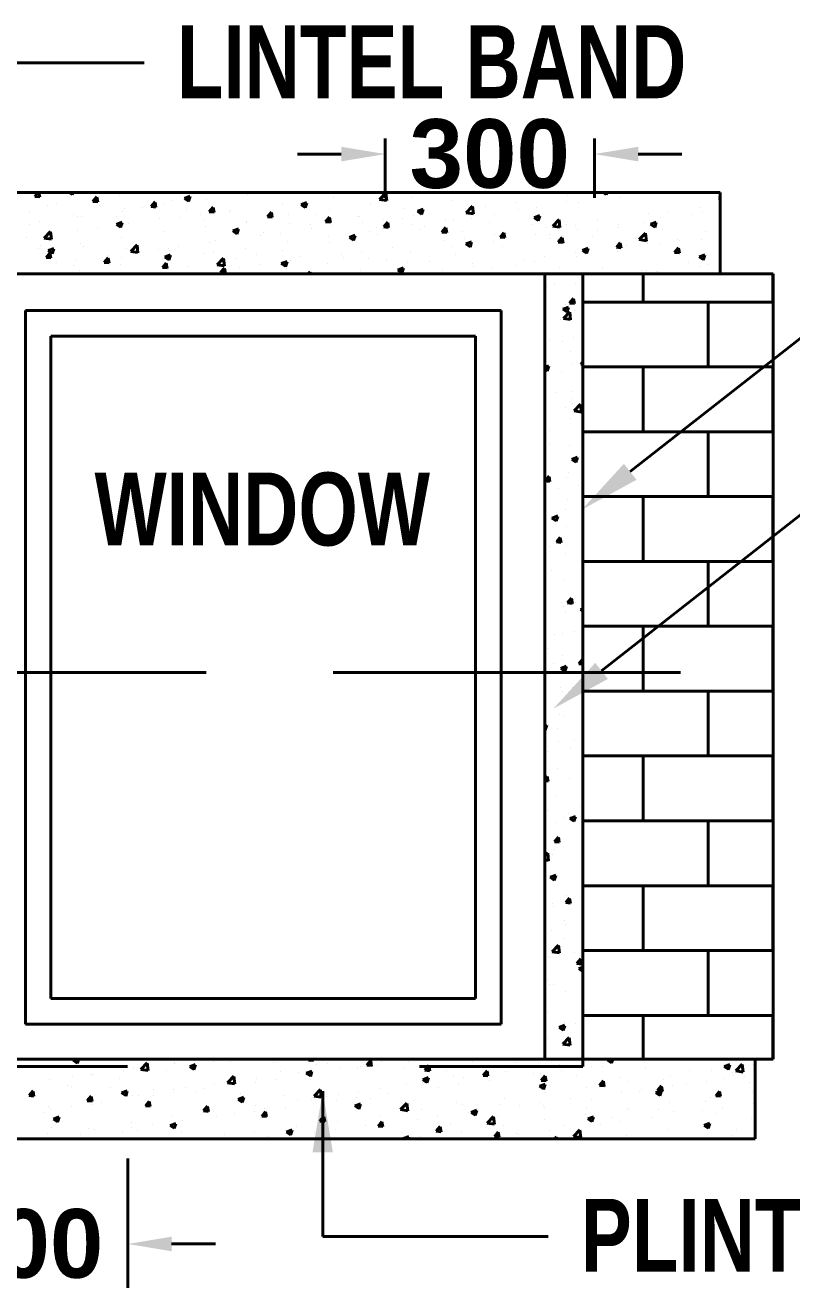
# Model space of a CAD drawing. Header units: metres. Extents: x 3616 to 3987, y 1122 to 1251.
# Drawn here: x 3697.35 to 3700.62, y 1214.6 to 1220 of the extents above; entities that cross this region are included whole.
import ezdxf

# ---------------------------------------------------------------- set-up
doc = ezdxf.new("R2010")
doc.units = ezdxf.units.M
doc.styles.add('t8', font='arialbd.ttf')

# ---------------------------------------------------------------- blocks, each defined once
blk = doc.blocks.new('RGHG')
at = {"color": 0, "lineweight": 40}
for p, q in [((286371.047, 37109.629), (286388.091, 37109.629)), ((286406.289, 37103.909), (286406.289, 37099.427)), ((286422.1, 37103.909), (286422.1, 37099.427)), ((286402.981, 37102.735), (286399.673, 37102.735)), ((286425.408, 37102.735), (286428.716, 37102.735)), ((286431.607, 37099.819), (286355.36, 37099.819)), ((286379.826, 37099.533), (286380.065, 37099.819)), ((286379.826, 37099.533), (286380.192, 37099.501)), ((286380.192, 37099.472), (286380.128, 37099.819)), ((286380.28, 37099.647), (286380.28, 37099.647)), ((286382.423, 37099.819), (286382.637, 37099.674)), ((286382.637, 37099.646), (286382.695, 37099.819)), ((286384.219, 37099.149), (286384.515, 37099.501)), ((286384.219, 37099.149), (286384.585, 37099.117)), ((286384.585, 37099.088), (286384.514, 37099.472)), ((286384.669, 37099.365), (286384.669, 37099.365)), ((286386.202, 37099.567), (286386.202, 37099.567)), ((286388.613, 37098.764), (286388.908, 37099.116)), ((286388.979, 37098.703), (286388.908, 37099.087)), ((286390.173, 37099.216), (286390.173, 37099.216)), ((286391.135, 37099.389), (286391.564, 37099.554)), ((286391.135, 37099.389), (286391.44, 37099.184)), ((286391.44, 37099.155), (286391.564, 37099.525)), ((286392.771, 37099.321), (286392.771, 37099.321)), ((286395.865, 37099.714), (286395.865, 37099.714)), ((286400.035, 37099.184), (286400.035, 37099.184)), ((286402.355, 37099.49), (286402.355, 37099.49)), ((286405.874, 37099.314), (286406.351, 37099.811)), ((286405.874, 37099.314), (286406.419, 37099.229)), ((286406.419, 37099.206), (286406.351, 37099.787)), ((286408.393, 37099.416), (286408.393, 37099.416)), ((286411.354, 37099.24), (286411.354, 37099.24)), ((286416.187, 37099.107), (286416.187, 37099.107)), ((286419.967, 37099.122), (286419.967, 37099.122)), ((286420.056, 37099.616), (286420.056, 37099.616)), ((286420.885, 37099.091), (286420.885, 37099.091)), ((286421.59, 37099.818), (286421.59, 37099.818)), ((286422.803, 37099.819), (286422.997, 37099.688)), ((286422.997, 37099.659), (286423.05, 37099.819)), ((286423.539, 37099.735), (286423.539, 37099.735)), ((286423.979, 37099.483), (286423.979, 37099.483)), ((286431.495, 37099.403), (286431.607, 37099.446)), ((286431.495, 37099.403), (286431.607, 37099.327)), ((286431.607, 37093.696), (286431.607, 37099.819)), ((286379.459, 37098.284), (286379.459, 37098.284)), ((286380.8, 37098.856), (286380.8, 37098.856)), ((286381.437, 37098.969), (286381.437, 37098.969)), ((286382.729, 37098.146), (286382.729, 37098.146)), ((286384.707, 37098.831), (286384.707, 37098.831)), ((286386.445, 37098.431), (286386.445, 37098.431)), ((286386.601, 37098.603), (286386.601, 37098.603)), ((286387.977, 37098.693), (286387.977, 37098.693)), ((286388.613, 37098.764), (286388.979, 37098.732)), ((286389.626, 37098.89), (286389.626, 37098.89)), ((286391.247, 37098.554), (286391.247, 37098.554)), ((286392.313, 37098.168), (286392.313, 37098.168)), ((286393.007, 37098.38), (286393.302, 37098.732)), ((286393.007, 37098.38), (286393.373, 37098.348)), ((286393.373, 37098.319), (286393.302, 37098.703)), ((286394.517, 37098.416), (286394.517, 37098.416)), ((286394.633, 37098.473), (286394.633, 37098.473)), ((286397.4, 37097.996), (286397.696, 37098.348)), ((286397.766, 37097.935), (286397.695, 37098.319)), ((286397.787, 37098.278), (286397.787, 37098.278)), ((286398.501, 37098.982), (286398.501, 37098.982)), ((286398.972, 37098.134), (286398.972, 37098.134)), ((286399.939, 37098.899), (286400.368, 37099.063)), ((286399.939, 37098.899), (286400.243, 37098.693)), ((286400.243, 37098.664), (286400.367, 37099.035)), ((286401.057, 37098.14), (286401.057, 37098.14)), ((286402.117, 37098.565), (286402.117, 37098.565)), ((286405.212, 37098.957), (286405.212, 37098.957)), ((286407.782, 37098.627), (286407.782, 37098.627)), ((286408.742, 37098.408), (286409.171, 37098.573)), ((286408.742, 37098.408), (286409.047, 37098.203)), ((286409.046, 37098.174), (286409.171, 37098.544)), ((286412.334, 37098.6), (286412.334, 37098.6)), ((286412.412, 37098.3), (286412.889, 37098.797)), ((286412.412, 37098.3), (286412.957, 37098.215)), ((286412.956, 37098.192), (286412.888, 37098.773)), ((286413.867, 37098.801), (286413.867, 37098.801)), ((286414.558, 37098.201), (286414.558, 37098.201)), ((286416.394, 37098.509), (286416.394, 37098.509)), ((286417.739, 37098.66), (286417.739, 37098.66)), ((286426.167, 37098.217), (286426.167, 37098.217)), ((286427.7, 37098.419), (286427.7, 37098.419)), ((286429.451, 37098.205), (286429.451, 37098.205)), ((286430.02, 37098.724), (286430.02, 37098.724)), ((286430.231, 37098.335), (286430.231, 37098.335)), ((286379.456, 37097.377), (286379.456, 37097.377)), ((286380.205, 37097.607), (286380.205, 37097.607)), ((286383.028, 37097.99), (286383.028, 37097.99)), ((286383.35, 37098.039), (286383.35, 37098.039)), ((286385.989, 37097.414), (286386.417, 37097.578)), ((286385.989, 37097.414), (286386.293, 37097.208)), ((286385.999, 37098.008), (286385.999, 37098.008)), ((286386.293, 37097.179), (286386.417, 37097.549)), ((286386.911, 37097.456), (286386.911, 37097.456)), ((286389.269, 37097.87), (286389.269, 37097.87)), ((286390.779, 37097.966), (286390.779, 37097.966)), ((286392.539, 37097.732), (286392.539, 37097.732)), ((286392.697, 37097.282), (286392.697, 37097.282)), ((286395.791, 37097.674), (286395.791, 37097.674)), ((286395.809, 37097.593), (286395.809, 37097.593)), ((286397.4, 37097.996), (286397.766, 37097.964)), ((286399.079, 37097.455), (286399.079, 37097.455)), ((286400.637, 37097.401), (286400.637, 37097.401)), ((286401.794, 37097.611), (286402.089, 37097.963)), ((286401.794, 37097.611), (286402.16, 37097.579)), ((286402.16, 37097.55), (286402.089, 37097.934)), ((286402.349, 37097.317), (286402.349, 37097.317)), ((286404.21, 37098.014), (286404.21, 37098.014)), ((286404.327, 37098.002), (286404.327, 37098.002)), ((286404.612, 37097.583), (286404.612, 37097.583)), ((286405.619, 37097.179), (286405.619, 37097.179)), ((286406.145, 37097.785), (286406.145, 37097.785)), ((286406.188, 37097.227), (286406.483, 37097.579)), ((286406.188, 37097.227), (286406.554, 37097.195)), ((286406.554, 37097.166), (286406.483, 37097.55)), ((286407.597, 37097.864), (286407.597, 37097.864)), ((286408.319, 37097.377), (286408.319, 37097.377)), ((286408.465, 37098.09), (286408.465, 37098.09)), ((286409.25, 37097.282), (286409.25, 37097.282)), ((286410.581, 37096.842), (286410.877, 37097.194)), ((286410.867, 37097.725), (286410.867, 37097.725)), ((286410.947, 37096.781), (286410.876, 37097.165)), ((286411.464, 37097.809), (286411.464, 37097.809)), ((286412.822, 37097.895), (286412.822, 37097.895)), ((286414.137, 37097.587), (286414.137, 37097.587)), ((286417.407, 37097.449), (286417.407, 37097.449)), ((286417.545, 37097.918), (286417.974, 37098.082)), ((286417.545, 37097.918), (286417.85, 37097.712)), ((286417.85, 37097.683), (286417.974, 37098.053)), ((286418.445, 37097.2), (286418.445, 37097.2)), ((286418.949, 37097.286), (286419.426, 37097.783)), ((286418.949, 37097.286), (286419.494, 37097.202)), ((286419.494, 37097.178), (286419.426, 37097.759)), ((286419.978, 37097.402), (286419.978, 37097.402)), ((286420.677, 37097.311), (286420.677, 37097.311)), ((286422.298, 37097.708), (286422.298, 37097.708)), ((286423.904, 37097.444), (286423.904, 37097.444)), ((286423.947, 37097.173), (286423.947, 37097.173)), ((286425.879, 37097.591), (286425.879, 37097.591)), ((286426.349, 37097.427), (286426.777, 37097.592)), ((286426.349, 37097.427), (286426.653, 37097.222)), ((286426.653, 37097.193), (286426.777, 37097.563)), ((286427.086, 37097.904), (286427.086, 37097.904)), ((286379.189, 37096.44), (286379.189, 37096.44)), ((286380.536, 37096.389), (286381.013, 37096.886)), ((286380.536, 37096.389), (286381.081, 37096.304)), ((286381.081, 37096.28), (286381.013, 37096.862)), ((286383.057, 37096.949), (286383.057, 37096.949)), ((286384.591, 37097.151), (286384.591, 37097.151)), ((286386.37, 37096.392), (286386.37, 37096.392)), ((286389.552, 37096.851), (286389.552, 37096.851)), ((286394.792, 37096.923), (286395.221, 37097.088)), ((286394.792, 37096.923), (286395.097, 37096.718)), ((286395.096, 37096.689), (286395.22, 37097.059)), ((286396.89, 37096.566), (286396.89, 37096.566)), ((286397.065, 37096.788), (286397.065, 37096.788)), ((286398.423, 37096.768), (286398.423, 37096.768)), ((286400.743, 37097.074), (286400.743, 37097.074)), ((286402.043, 37096.526), (286402.043, 37096.526)), ((286403.595, 37096.433), (286404.024, 37096.597)), ((286403.595, 37096.433), (286403.9, 37096.227)), ((286403.9, 37096.198), (286404.024, 37096.568)), ((286405.137, 37096.918), (286405.137, 37096.918)), ((286405.677, 37096.669), (286405.677, 37096.669)), ((286408.889, 37097.041), (286408.889, 37097.041)), ((286410.581, 37096.842), (286410.947, 37096.81)), ((286412.159, 37096.903), (286412.159, 37096.903)), ((286412.256, 37096.385), (286412.256, 37096.385)), ((286414.576, 37096.691), (286414.576, 37096.691)), ((286414.975, 37096.458), (286415.27, 37096.81)), ((286414.975, 37096.458), (286415.341, 37096.426)), ((286415.341, 37096.397), (286415.27, 37096.781)), ((286415.429, 37096.764), (286415.429, 37096.764)), ((286417.665, 37096.621), (286417.665, 37096.621)), ((286418.699, 37096.626), (286418.699, 37096.626)), ((286418.734, 37096.365), (286418.734, 37096.365)), ((286419.369, 37096.074), (286419.664, 37096.426)), ((286419.735, 37096.013), (286419.664, 37096.397)), ((286420.81, 37097.052), (286420.81, 37097.052)), ((286421.969, 37096.488), (286421.969, 37096.488)), ((286422.306, 37096.978), (286422.306, 37096.978)), ((286425.239, 37096.35), (286425.239, 37096.35)), ((286425.487, 37096.272), (286425.964, 37096.769)), ((286425.487, 37096.272), (286426.032, 37096.188)), ((286426.031, 37096.164), (286425.963, 37096.746)), ((286427.217, 37097.035), (286427.217, 37097.035)), ((286428.409, 37096.308), (286428.409, 37096.308)), ((286428.509, 37096.212), (286428.509, 37096.212)), ((286430.156, 37096.296), (286430.156, 37096.296)), ((286430.487, 37096.896), (286430.487, 37096.896)), ((286380.131, 37095.568), (286380.131, 37095.568)), ((286380.219, 37095.855), (286380.219, 37095.855)), ((286380.676, 37094.926), (286380.971, 37095.278)), ((286380.842, 37095.438), (286381.271, 37095.603)), ((286380.842, 37095.438), (286381.146, 37095.232)), ((286381.146, 37095.204), (286381.27, 37095.574)), ((286383.276, 37096), (286383.276, 37096)), ((286383.489, 37095.717), (286383.489, 37095.717)), ((286386.759, 37095.579), (286386.759, 37095.579)), ((286387.074, 37095.375), (286387.551, 37095.872)), ((286387.074, 37095.375), (286387.619, 37095.29)), ((286387.618, 37095.266), (286387.55, 37095.848)), ((286389.168, 37095.55), (286389.168, 37095.55)), ((286389.92, 37095.561), (286389.92, 37095.561)), ((286390.029, 37095.441), (286390.029, 37095.441)), ((286390.701, 37095.752), (286390.701, 37095.752)), ((286393.021, 37096.057), (286393.021, 37096.057)), ((286393.299, 37095.303), (286393.299, 37095.303)), ((286393.492, 37096.174), (286393.492, 37096.174)), ((286395.716, 37095.635), (286395.716, 37095.635)), ((286398.533, 37095.443), (286398.533, 37095.443)), ((286398.898, 37096.094), (286398.898, 37096.094)), ((286402.105, 37096.056), (286402.105, 37096.056)), ((286404.534, 37095.369), (286404.534, 37095.369)), ((286406.854, 37095.674), (286406.854, 37095.674)), ((286408.244, 37095.338), (286408.244, 37095.338)), ((286410.723, 37096.184), (286410.723, 37096.184)), ((286411.389, 37095.769), (286411.389, 37095.769)), ((286412.398, 37095.942), (286412.827, 37096.107)), ((286412.398, 37095.942), (286412.703, 37095.736)), ((286412.703, 37095.708), (286412.827, 37096.078)), ((286414.483, 37096.162), (286414.483, 37096.162)), ((286415.162, 37095.752), (286415.162, 37095.752)), ((286419.369, 37096.074), (286419.735, 37096.042)), ((286420.687, 37095.292), (286420.687, 37095.292)), ((286421.202, 37095.451), (286421.631, 37095.616)), ((286421.202, 37095.451), (286421.506, 37095.246)), ((286421.506, 37095.217), (286421.63, 37095.587)), ((286423.762, 37095.689), (286424.058, 37096.041)), ((286423.762, 37095.689), (286424.128, 37095.657)), ((286423.83, 37095.405), (286423.83, 37095.405)), ((286424.128, 37095.628), (286424.057, 37096.012)), ((286424.555, 37095.801), (286424.555, 37095.801)), ((286426.089, 37096.003), (286426.089, 37096.003)), ((286427.011, 37095.864), (286427.011, 37095.864)), ((286428.156, 37095.305), (286428.451, 37095.657)), ((286428.156, 37095.305), (286428.522, 37095.273)), ((286428.522, 37095.244), (286428.451, 37095.628)), ((286380.676, 37094.926), (286381.042, 37094.894)), ((286381.042, 37094.865), (286380.971, 37095.248)), ((286381.446, 37094.533), (286381.446, 37094.533)), ((286382.775, 37094.335), (286382.775, 37094.335)), ((286382.979, 37094.735), (286382.979, 37094.735)), ((286385.069, 37094.541), (286385.365, 37094.893)), ((286385.069, 37094.541), (286385.435, 37094.509)), ((286385.299, 37095.04), (286385.299, 37095.04)), ((286385.435, 37094.48), (286385.364, 37094.864)), ((286386.296, 37094.352), (286386.296, 37094.352)), ((286386.348, 37094.948), (286386.348, 37094.948)), ((286389.463, 37094.157), (286389.758, 37094.509)), ((286389.477, 37094.812), (286389.477, 37094.812)), ((286389.645, 37094.947), (286390.074, 37095.112)), ((286389.645, 37094.947), (286389.95, 37094.742)), ((286389.829, 37094.096), (286389.758, 37094.48)), ((286389.949, 37094.713), (286390.074, 37095.083)), ((286392.622, 37095.243), (286392.622, 37095.243)), ((286393.611, 37094.361), (286394.088, 37094.858)), ((286393.611, 37094.361), (286394.156, 37094.276)), ((286394.156, 37094.252), (286394.088, 37094.834)), ((286394.96, 37094.829), (286394.96, 37094.829)), ((286396.569, 37095.164), (286396.569, 37095.164)), ((286396.812, 37094.352), (286396.812, 37094.352)), ((286398.448, 37094.457), (286398.877, 37094.621)), ((286398.448, 37094.457), (286398.753, 37094.251)), ((286398.753, 37094.222), (286398.877, 37094.593)), ((286399.132, 37094.658), (286399.132, 37094.658)), ((286399.839, 37095.026), (286399.839, 37095.026)), ((286401.969, 37094.487), (286401.969, 37094.487)), ((286403, 37095.167), (286403, 37095.167)), ((286403.109, 37094.888), (286403.109, 37094.888)), ((286405.063, 37094.879), (286405.063, 37094.879)), ((286406.379, 37094.75), (286406.379, 37094.75)), ((286408.017, 37094.525), (286408.017, 37094.525)), ((286409.649, 37094.612), (286409.649, 37094.612)), ((286411.589, 37095.139), (286411.589, 37095.139)), ((286412.919, 37094.474), (286412.919, 37094.474)), ((286416.189, 37094.335), (286416.189, 37094.335)), ((286416.833, 37094.784), (286416.833, 37094.784)), ((286417.59, 37094.582), (286417.59, 37094.582)), ((286418.367, 37094.986), (286418.367, 37094.986)), ((286420.736, 37095.013), (286420.736, 37095.013)), ((286429.198, 37094.55), (286429.198, 37094.55)), ((286430.005, 37094.961), (286430.434, 37095.125)), ((286430.005, 37094.961), (286430.31, 37094.755)), ((286430.309, 37094.726), (286430.434, 37095.096)), ((286430.666, 37094.401), (286430.666, 37094.401)), ((286386.159, 37093.696), (286371.82, 37093.696)), ((286379.203, 37093.722), (286379.203, 37093.722)), ((286383.201, 37093.96), (286383.201, 37093.96)), ((286386.159, 37093.696), (286406.916, 37093.696)), ((286389.463, 37094.157), (286389.829, 37094.125)), ((286391.388, 37094.216), (286391.388, 37094.216)), ((286393.857, 37093.772), (286394.152, 37094.124)), ((286393.857, 37093.772), (286394.223, 37093.74)), ((286394.223, 37093.711), (286394.152, 37094.095)), ((286395.278, 37094.15), (286395.278, 37094.15)), ((286398.509, 37093.696), (286398.546, 37093.74)), ((286398.548, 37093.696), (286398.545, 37093.711)), ((286398.823, 37094.055), (286398.823, 37094.055)), ((286400.484, 37093.696), (286400.626, 37093.844)), ((286400.64, 37093.696), (286400.625, 37093.82)), ((286404.444, 37093.912), (286404.444, 37093.912)), ((286406.897, 37093.696), (286421.237, 37093.696)), ((286407.252, 37093.966), (286407.68, 37094.131)), ((286407.252, 37093.966), (286407.556, 37093.761)), ((286407.556, 37093.732), (286407.68, 37094.102)), ((286409.111, 37093.768), (286409.111, 37093.768)), ((286410.645, 37093.969), (286410.645, 37093.969)), ((286411.315, 37093.73), (286411.315, 37093.73)), ((286412.965, 37094.275), (286412.965, 37094.275)), ((286414.409, 37094.122), (286414.409, 37094.122)), ((286418.346, 37093.718), (286418.346, 37034.326)), ((286419.459, 37094.197), (286419.459, 37094.197)), ((286435.61, 37093.696), (286421.237, 37093.696)), ((286421.237, 37093.696), (286421.237, 37033.781)), ((286422.729, 37094.059), (286422.729, 37094.059)), ((286425.626, 37093.936), (286425.626, 37093.936)), ((286425.789, 37091.547), (286425.789, 37093.696)), ((286425.998, 37093.921), (286425.998, 37093.921)), ((286426.797, 37093.892), (286426.797, 37093.892)), ((286426.937, 37093.825), (286426.937, 37093.825)), ((286429.268, 37093.783), (286429.268, 37093.783)), ((286430.082, 37094.256), (286430.082, 37094.256)), ((286435.59, 37091.547), (286435.59, 37093.696)), ((286435.61, 37034.326), (286435.61, 37093.696)), ((286418.481, 37092.71), (286418.481, 37092.71)), ((286419.075, 37092.875), (286419.075, 37092.875)), ((286420.661, 37092.974), (286420.661, 37092.974)), ((286420.219, 37091.466), (286420.514, 37091.818)), ((286420.219, 37091.466), (286420.585, 37091.434)), ((286420.584, 37091.405), (286420.514, 37091.789)), ((286421.237, 37091.547), (286435.61, 37091.547)), ((286424.794, 37078.734), (286441.343, 37091.704)), ((286430.689, 37086.646), (286430.689, 37091.547)), ((286415.053, 37090.907), (286379.114, 37090.907)), ((286379.114, 37090.907), (286379.114, 37036.987)), ((286415.053, 37036.987), (286415.053, 37090.907)), ((286419.711, 37091.009), (286420.14, 37091.174)), ((286419.711, 37091.009), (286420.016, 37090.804)), ((286419.761, 37090.305), (286420.239, 37090.802)), ((286419.949, 37091.365), (286419.949, 37091.365)), ((286420.016, 37090.775), (286420.14, 37091.145)), ((286420.306, 37090.197), (286420.238, 37090.778)), ((286420.587, 37090.935), (286420.587, 37090.935)), ((286419.557, 37090.244), (286419.557, 37090.244)), ((286419.761, 37090.305), (286420.306, 37090.221)), ((286413.127, 37088.981), (286381.041, 37088.981)), ((286381.041, 37088.981), (286381.041, 37038.913)), ((286413.127, 37038.913), (286413.127, 37088.981)), ((286418.716, 37088.608), (286418.716, 37088.608)), ((286420.512, 37088.895), (286420.512, 37088.895)), ((286419.721, 37088.553), (286419.721, 37088.553)), ((286420.317, 37087.815), (286420.317, 37087.815)), ((286418.346, 37086.615), (286418.65, 37086.732)), ((286418.525, 37086.333), (286418.649, 37086.703)), ((286420.438, 37086.856), (286420.438, 37086.856)), ((286421.068, 37086.858), (286421.237, 37087.059)), ((286421.068, 37086.858), (286421.237, 37086.844)), ((286418.346, 37086.483), (286418.526, 37086.362)), ((286419.643, 37086.339), (286419.643, 37086.339)), ((286421.237, 37086.646), (286435.61, 37086.646)), ((286425.789, 37081.746), (286425.789, 37086.646)), ((286435.59, 37081.746), (286435.59, 37086.646)), ((286418.463, 37084.953), (286418.463, 37084.953)), ((286420.363, 37084.817), (286420.363, 37084.817)), ((286419.124, 37084.685), (286419.124, 37084.685)), ((286420.351, 37084.228), (286420.351, 37084.228)), ((286420.416, 37083.862), (286420.416, 37083.862)), ((286420.574, 37083.324), (286421.051, 37083.821)), ((286419.931, 37083.608), (286419.931, 37083.608)), ((286420.574, 37083.324), (286421.118, 37083.24)), ((286421.118, 37083.216), (286421.05, 37083.798)), ((286420.289, 37082.778), (286420.289, 37082.778)), ((286418.74, 37081.812), (286418.74, 37081.812)), ((286421.175, 37081.433), (286421.175, 37081.433)), ((286421.237, 37081.746), (286435.61, 37081.746)), ((286430.689, 37076.845), (286430.689, 37081.746)), ((286418.698, 37080.851), (286418.698, 37080.851)), ((286420.214, 37080.739), (286420.214, 37080.739)), ((286420.387, 37079.659), (286420.816, 37079.824)), ((286420.387, 37079.659), (286420.691, 37079.454)), ((286420.691, 37079.425), (286420.815, 37079.795)), ((286420.997, 37079.905), (286420.997, 37079.905)), ((286418.375, 37078.028), (286418.67, 37078.379)), ((286418.741, 37077.966), (286418.67, 37078.35)), ((286419.982, 37078.303), (286419.982, 37078.303)), ((286420.14, 37078.699), (286420.14, 37078.699)), ((286418.375, 37078.028), (286418.741, 37077.995)), ((286418.445, 37077.196), (286418.445, 37077.196)), ((286419.386, 37077.489), (286419.386, 37077.489)), ((286420.919, 37077.691), (286420.919, 37077.691)), ((286420.065, 37076.66), (286420.065, 37076.66)), ((286421.237, 37076.845), (286435.61, 37076.845)), ((286422.633, 37063.685), (286439.182, 37076.655)), ((286425.789, 37071.945), (286425.789, 37076.845)), ((286435.59, 37071.945), (286435.59, 37076.845)), ((286418.896, 37075.217), (286419.325, 37075.382)), ((286419.201, 37074.983), (286419.325, 37075.353)), ((286419.308, 37075.275), (286419.308, 37075.275)), ((286419.913, 37075.851), (286419.913, 37075.851)), ((286418.764, 37075.189), (286418.764, 37075.189)), ((286418.896, 37075.217), (286419.201, 37075.012)), ((286419.991, 37074.621), (286419.991, 37074.621)), ((286419.225, 37073.42), (286419.52, 37073.772)), ((286419.225, 37073.42), (286419.591, 37073.388)), ((286419.591, 37073.359), (286419.52, 37073.743)), ((286418.68, 37073.095), (286418.68, 37073.095)), ((286419.916, 37072.582), (286419.916, 37072.582)), ((286420.016, 37073.165), (286420.016, 37073.165)), ((286420.841, 37071.921), (286420.841, 37071.921)), ((286421.237, 37071.945), (286435.61, 37071.945)), ((286430.689, 37067.044), (286430.689, 37071.945)), ((286418.405, 37070.749), (286418.405, 37070.749)), ((286418.862, 37071.236), (286418.862, 37071.236)), ((286419.842, 37070.543), (286419.842, 37070.543)), ((286418.427, 37069.44), (286418.427, 37069.44)), ((286419.622, 37068.807), (286419.622, 37068.807)), ((286420.075, 37068.812), (286420.37, 37069.164)), ((286420.075, 37068.812), (286420.441, 37068.78)), ((286420.44, 37068.751), (286420.37, 37069.135)), ((286420.662, 37068.842), (286420.662, 37068.842)), ((286419.767, 37068.504), (286419.767, 37068.504)), ((286419.895, 37068.095), (286419.895, 37068.095)), ((286421.062, 37068.309), (286421.237, 37068.376)), ((286421.062, 37068.309), (286421.237, 37068.191)), ((286421.237, 37067.044), (286435.61, 37067.044)), ((286425.789, 37062.144), (286425.789, 37067.044)), ((286435.59, 37062.144), (286435.59, 37067.044)), ((286418.429, 37065.677), (286418.429, 37065.677)), ((286419.05, 37066.426), (286419.05, 37066.426)), ((286419.693, 37066.464), (286419.693, 37066.464)), ((286420.584, 37066.628), (286420.584, 37066.628)), ((286418.662, 37065.338), (286418.662, 37065.338)), ((286419.721, 37064.854), (286419.721, 37064.854)), ((286418.972, 37064.212), (286418.972, 37064.212)), ((286419.572, 37063.867), (286420.001, 37064.031)), ((286419.572, 37063.867), (286419.877, 37063.661)), ((286419.618, 37064.425), (286419.618, 37064.425)), ((286419.876, 37063.632), (286420, 37064.003)), ((286420.925, 37064.205), (286421.22, 37064.557)), ((286420.925, 37064.205), (286421.237, 37064.177)), ((286421.237, 37064.435), (286421.22, 37064.527)), ((286361.616, 37063.553), (286392.762, 37063.553)), ((286402.366, 37063.553), (286428.596, 37063.553)), ((286419.544, 37062.386), (286419.544, 37062.386)), ((286419.681, 37062.101), (286419.681, 37062.101)), ((286420.481, 37062.425), (286420.481, 37062.425)), ((286421.237, 37062.144), (286435.61, 37062.144)), ((286430.689, 37057.243), (286430.689, 37062.144)), ((286418.409, 37061.683), (286418.409, 37061.683)), ((286419.469, 37060.347), (286419.469, 37060.347)), ((286419.877, 37060.338), (286419.877, 37060.338)), ((286418.346, 37059.526), (286418.51, 37059.59)), ((286418.346, 37059.246), (286418.386, 37059.219)), ((286418.386, 37059.19), (286418.51, 37059.561)), ((286419.288, 37059.295), (286419.288, 37059.295)), ((286419.395, 37058.308), (286419.395, 37058.308)), ((286420.579, 37058.472), (286420.579, 37058.472)), ((286418.644, 37057.581), (286418.644, 37057.581)), ((286420.327, 37057.778), (286420.327, 37057.778)), ((286421.237, 37057.243), (286435.61, 37057.243)), ((286425.789, 37052.343), (286425.789, 37057.243)), ((286435.59, 37052.343), (286435.59, 37057.243)), ((286419.32, 37056.269), (286419.32, 37056.269)), ((286418.346, 37055.511), (286418.526, 37055.726)), ((286418.346, 37055.364), (286418.597, 37055.342)), ((286418.597, 37055.313), (286418.526, 37055.697)), ((286418.715, 37055.362), (286418.715, 37055.362)), ((286420.249, 37055.564), (286420.249, 37055.564)), ((286419.246, 37054.229), (286419.246, 37054.229)), ((286418.391, 37053.926), (286418.391, 37053.926)), ((286420.957, 37053.454), (286420.957, 37053.454)), ((286418.637, 37053.148), (286418.637, 37053.148)), ((286419.858, 37052.581), (286419.858, 37052.581)), ((286420.146, 37052.913), (286420.146, 37052.913)), ((286420.247, 37052.517), (286420.676, 37052.681)), ((286420.247, 37052.517), (286420.552, 37052.311)), ((286420.552, 37052.282), (286420.676, 37052.652)), ((286421.237, 37052.343), (286435.61, 37052.343)), ((286430.689, 37047.442), (286430.689, 37052.343)), ((286419.171, 37052.19), (286419.171, 37052.19)), ((286419.081, 37050.766), (286419.376, 37051.118)), ((286419.081, 37050.766), (286419.447, 37050.734)), ((286419.346, 37051.038), (286419.346, 37051.038)), ((286419.447, 37050.705), (286419.376, 37051.089)), ((286418.346, 37049.693), (286418.574, 37049.93)), ((286418.641, 37049.325), (286418.573, 37049.907)), ((286418.626, 37049.824), (286418.626, 37049.824)), ((286418.927, 37049.799), (286418.927, 37049.799)), ((286419.097, 37050.151), (286419.097, 37050.151)), ((286418.346, 37049.394), (286418.641, 37049.349)), ((286418.757, 37048.075), (286419.186, 37048.239)), ((286418.757, 37048.075), (286419.062, 37047.869)), ((286419.022, 37048.112), (286419.022, 37048.112)), ((286419.061, 37047.84), (286419.185, 37048.21)), ((286419.991, 37046.715), (286419.991, 37046.715)), ((286421.237, 37047.442), (286435.61, 37047.442)), ((286425.789, 37042.542), (286425.789, 37047.442)), ((286435.59, 37042.542), (286435.59, 37047.442)), ((286418.373, 37046.169), (286418.373, 37046.169)), ((286418.948, 37046.073), (286418.948, 37046.073)), ((286419.026, 37045.846), (286419.026, 37045.846)), ((286419.931, 37046.158), (286420.226, 37046.51)), ((286419.931, 37046.158), (286420.297, 37046.126)), ((286420.296, 37046.097), (286420.226, 37046.481)), ((286421.005, 37046.531), (286421.005, 37046.531)), ((286419.84, 37044.824), (286419.84, 37044.824)), ((286418.38, 37044.299), (286418.38, 37044.299)), ((286418.873, 37044.033), (286418.873, 37044.033)), ((286419.913, 37044.501), (286419.913, 37044.501)), ((286418.909, 37042.452), (286419.386, 37042.949)), ((286419.453, 37042.344), (286419.385, 37042.926)), ((286419.786, 37043.417), (286419.786, 37043.417)), ((286418.607, 37042.067), (286418.607, 37042.067)), ((286418.799, 37041.994), (286418.799, 37041.994)), ((286418.909, 37042.452), (286419.454, 37042.368)), ((286420.622, 37042.39), (286420.622, 37042.39)), ((286420.781, 37041.551), (286421.076, 37041.903)), ((286421.146, 37041.49), (286421.076, 37041.874)), ((286421.237, 37042.542), (286435.61, 37042.542)), ((286430.689, 37037.641), (286430.689, 37042.542)), ((286420.781, 37041.551), (286421.147, 37041.519)), ((286420.923, 37041.166), (286421.237, 37041.287)), ((286420.923, 37041.166), (286421.228, 37040.961)), ((286421.227, 37040.932), (286421.237, 37040.96)), ((286418.593, 37040.287), (286418.593, 37040.287)), ((286418.724, 37039.955), (286418.724, 37039.955)), ((286419.01, 37039.974), (286419.01, 37039.974)), ((286419.885, 37039.464), (286419.885, 37039.464)), ((286381.041, 37038.913), (286413.127, 37038.913)), ((286418.355, 37038.412), (286418.355, 37038.412)), ((286418.65, 37037.916), (286418.65, 37037.916)), ((286419.822, 37037.067), (286419.822, 37037.067)), ((286421.237, 37037.641), (286435.61, 37037.641)), ((286425.789, 37034.326), (286425.789, 37037.641)), ((286435.59, 37034.326), (286435.59, 37037.641)), ((286379.114, 37036.987), (286415.053, 37036.987)), ((286419.432, 37036.724), (286419.861, 37036.889)), ((286419.432, 37036.724), (286419.737, 37036.519)), ((286419.737, 37036.49), (286419.861, 37036.86)), ((286420.644, 37037.035), (286420.644, 37037.035)), ((286418.575, 37035.877), (286418.575, 37035.877)), ((286419.656, 37035.652), (286419.656, 37035.652)), ((286419.721, 37035.471), (286420.198, 37035.968)), ((286419.721, 37035.471), (286420.266, 37035.387)), ((286420.265, 37035.363), (286420.197, 37035.945)), ((286421.19, 37035.853), (286421.19, 37035.853)), ((286357.715, 37034.326), (286434.257, 37034.326)), ((286382.729, 37034.245), (286382.941, 37034.326)), ((286382.729, 37034.245), (286383.033, 37034.039)), ((286383.033, 37034.01), (286383.139, 37034.326)), ((286391.313, 37034.326), (286391.313, 37034.326)), ((286391.913, 37034.203), (286391.913, 37034.203)), ((286400.512, 37034.257), (286400.57, 37034.326)), ((286400.512, 37034.258), (286400.878, 37034.225)), ((286400.878, 37034.196), (286400.854, 37034.326)), ((286404.906, 37033.873), (286405.201, 37034.225)), ((286405.272, 37033.812), (286405.201, 37034.196)), ((286409.641, 37034.32), (286409.641, 37034.32)), ((286418.589, 37034.31), (286418.589, 37034.31)), ((286421.595, 37034.23), (286421.595, 37034.23)), ((286423.089, 37034.258), (286423.266, 37034.326)), ((286423.089, 37034.258), (286423.394, 37034.053)), ((286423.393, 37034.024), (286423.495, 37034.326)), ((286425.767, 37034.252), (286425.767, 37034.252)), ((286434.257, 37034.326), (286435.61, 37034.326)), ((286434.257, 37034.326), (286434.257, 37028.305)), ((286371.82, 37033.781), (286386.821, 37033.781)), ((286386.511, 37033.492), (286386.511, 37033.492)), ((286387.243, 37033.636), (286387.243, 37033.636)), ((286387.846, 37033.56), (286388.323, 37034.057)), ((286387.846, 37033.56), (286388.39, 37033.475)), ((286388.39, 37033.451), (286388.322, 37034.033)), ((286389.776, 37033.507), (286389.776, 37033.507)), ((286390.379, 37034.001), (286390.379, 37034.001)), ((286390.388, 37034.068), (286390.388, 37034.068)), ((286391.532, 37033.754), (286391.961, 37033.919)), ((286391.532, 37033.754), (286391.837, 37033.549)), ((286391.836, 37033.52), (286391.961, 37033.89)), ((286393.348, 37034.12), (286393.348, 37034.12)), ((286394.583, 37034.188), (286394.583, 37034.188)), ((286397.853, 37034.05), (286397.853, 37034.05)), ((286398.388, 37033.388), (286398.388, 37033.388)), ((286399.734, 37033.311), (286399.734, 37033.311)), ((286400.335, 37033.264), (286400.764, 37033.428)), ((286400.335, 37033.264), (286400.64, 37033.058)), ((286400.64, 37033.029), (286400.764, 37033.399)), ((286401.123, 37033.911), (286401.123, 37033.911)), ((286401.96, 37034.001), (286401.96, 37034.001)), ((286402.828, 37033.703), (286402.828, 37033.703)), ((286404.212, 37033.618), (286404.212, 37033.618)), ((286404.393, 37033.773), (286404.393, 37033.773)), ((286404.906, 37033.873), (286405.272, 37033.841)), ((286405.746, 37033.82), (286405.746, 37033.82)), ((286406.01, 37034.163), (286406.01, 37034.163)), ((286407.663, 37033.635), (286407.663, 37033.635)), ((286408.065, 37034.126), (286408.065, 37034.126)), ((286421.237, 37033.781), (286408.882, 37033.781)), ((286409.299, 37033.489), (286409.595, 37033.841)), ((286409.299, 37033.489), (286409.666, 37033.457)), ((286409.665, 37033.428), (286409.594, 37033.812)), ((286410.933, 37033.497), (286410.933, 37033.497)), ((286412.911, 37034.182), (286412.911, 37034.182)), ((286413.693, 37033.104), (286413.988, 37033.456)), ((286414.059, 37033.043), (286413.988, 37033.427)), ((286414.203, 37033.359), (286414.203, 37033.359)), ((286415.017, 37033.697), (286415.017, 37033.697)), ((286415.356, 37033.406), (286415.356, 37033.406)), ((286416.181, 37034.043), (286416.181, 37034.043)), ((286418.045, 37033.236), (286418.045, 37033.236)), ((286418.501, 37033.838), (286418.501, 37033.838)), ((286419.451, 37033.905), (286419.451, 37033.905)), ((286419.578, 37033.437), (286419.578, 37033.437)), ((286421.898, 37033.743), (286421.898, 37033.743)), ((286422.721, 37033.767), (286422.721, 37033.767)), ((286425.991, 37033.629), (286425.991, 37033.629)), ((286429.261, 37033.491), (286429.261, 37033.491)), ((286430.941, 37033.473), (286430.941, 37033.473)), ((286431.892, 37033.767), (286432.321, 37033.932)), ((286431.892, 37033.767), (286432.197, 37033.562)), ((286432.196, 37033.533), (286432.321, 37033.903)), ((286432.531, 37033.353), (286432.531, 37033.353)), ((286432.796, 37033.443), (286433.273, 37033.941)), ((286432.796, 37033.443), (286433.341, 37033.359)), ((286433.34, 37033.335), (286433.272, 37033.917)), ((286434.123, 37033.933), (286434.123, 37033.933)), ((286380.967, 37032.785), (286380.967, 37032.785)), ((286382.263, 37032.311), (286382.263, 37032.311)), ((286382.631, 37032.28), (286382.631, 37032.28)), ((286382.657, 37032.984), (286382.657, 37032.984)), ((286384.061, 37033.177), (286384.061, 37033.177)), ((286384.191, 37033.186), (286384.191, 37033.186)), ((286386.203, 37032.894), (286386.203, 37032.894)), ((286393.407, 37032.421), (286393.407, 37032.421)), ((286394.383, 37032.546), (286394.86, 37033.043)), ((286394.383, 37032.546), (286394.928, 37032.461)), ((286394.816, 37032.775), (286394.816, 37032.775)), ((286394.927, 37032.437), (286394.86, 37033.019)), ((286396.49, 37032.602), (286396.49, 37032.602)), ((286396.589, 37032.88), (286396.589, 37032.88)), ((286398.023, 37032.804), (286398.023, 37032.804)), ((286400.343, 37033.109), (286400.343, 37033.109)), ((286407.872, 37032.471), (286407.872, 37032.471)), ((286409.08, 37032.555), (286409.08, 37032.555)), ((286409.139, 37032.773), (286409.568, 37032.938)), ((286409.139, 37032.773), (286409.443, 37032.567)), ((286409.443, 37032.538), (286409.567, 37032.909)), ((286411.445, 37033.084), (286411.445, 37033.084)), ((286411.856, 37032.421), (286411.856, 37032.421)), ((286412.174, 37032.947), (286412.174, 37032.947)), ((286413.693, 37033.104), (286414.059, 37033.072)), ((286414.176, 37032.726), (286414.176, 37032.726)), ((286417.473, 37033.221), (286417.473, 37033.221)), ((286417.942, 37032.282), (286418.371, 37032.447)), ((286417.942, 37032.282), (286418.247, 37032.077)), ((286418.087, 37032.72), (286418.382, 37033.072)), ((286418.087, 37032.72), (286418.453, 37032.688)), ((286418.246, 37032.048), (286418.371, 37032.418)), ((286418.453, 37032.659), (286418.382, 37033.043)), ((286420.743, 37033.082), (286420.743, 37033.082)), ((286422.48, 37032.336), (286422.776, 37032.687)), ((286422.48, 37032.336), (286422.847, 37032.303)), ((286422.846, 37032.274), (286422.775, 37032.658)), ((286424.013, 37032.944), (286424.013, 37032.944)), ((286424.702, 37032.65), (286424.702, 37032.65)), ((286426.874, 37031.951), (286427.169, 37032.303)), ((286427.283, 37032.806), (286427.283, 37032.806)), ((286427.847, 37033.081), (286427.847, 37033.081)), ((286428.009, 37032.344), (286428.009, 37032.344)), ((286429.054, 37032.495), (286429.054, 37032.495)), ((286430.553, 37032.668), (286430.553, 37032.668)), ((286431.877, 37032.853), (286431.877, 37032.853)), ((286432.626, 37033.108), (286432.626, 37033.108)), ((286433.411, 37033.055), (286433.411, 37033.055)), ((286433.823, 37032.53), (286433.823, 37032.53)), ((286379.394, 37031.572), (286379.689, 37031.924)), ((286379.394, 37031.572), (286379.76, 37031.54)), ((286379.76, 37031.511), (286379.689, 37031.895)), ((286383.787, 37031.187), (286384.083, 37031.539)), ((286384.153, 37031.126), (286384.082, 37031.51)), ((286385.533, 37032.173), (286385.533, 37032.173)), ((286386.385, 37031.778), (286386.814, 37031.943)), ((286386.385, 37031.778), (286386.69, 37031.573)), ((286386.69, 37031.544), (286386.814, 37031.914)), ((286387.168, 37031.597), (286387.168, 37031.597)), ((286387.671, 37031.549), (286387.671, 37031.549)), ((286388.768, 37031.585), (286388.768, 37031.585)), ((286388.803, 37032.035), (286388.803, 37032.035)), ((286390.301, 37031.787), (286390.301, 37031.787)), ((286390.313, 37032.029), (286390.313, 37032.029)), ((286391.243, 37032.162), (286391.243, 37032.162)), ((286392.073, 37031.897), (286392.073, 37031.897)), ((286392.621, 37032.092), (286392.621, 37032.092)), ((286395.188, 37031.288), (286395.617, 37031.452)), ((286395.343, 37031.759), (286395.343, 37031.759)), ((286395.493, 37031.053), (286395.617, 37031.424)), ((286398.613, 37031.62), (286398.613, 37031.62)), ((286400.921, 37031.532), (286401.398, 37032.029)), ((286400.921, 37031.532), (286401.465, 37031.447)), ((286401.465, 37031.424), (286401.397, 37032.005)), ((286401.572, 37031.911), (286401.572, 37020.931)), ((286401.883, 37031.482), (286401.883, 37031.482)), ((286402.754, 37031.664), (286402.754, 37031.664)), ((286404.134, 37031.404), (286404.134, 37031.404)), ((286404.3, 37031.858), (286404.3, 37031.858)), ((286405.153, 37031.344), (286405.153, 37031.344)), ((286405.935, 37032.124), (286405.935, 37032.124)), ((286406.454, 37031.71), (286406.454, 37031.71)), ((286410.323, 37032.219), (286410.323, 37032.219)), ((286415.281, 37031.367), (286415.281, 37031.367)), ((286418.426, 37031.798), (286418.426, 37031.798)), ((286420.287, 37031.327), (286420.287, 37031.327)), ((286421.521, 37032.191), (286421.521, 37032.191)), ((286424.155, 37031.836), (286424.155, 37031.836)), ((286425.481, 37031.882), (286425.481, 37031.882)), ((286425.689, 37032.038), (286425.689, 37032.038)), ((286426.745, 37031.792), (286427.174, 37031.956)), ((286426.745, 37031.792), (286427.05, 37031.586)), ((286426.874, 37031.951), (286427.24, 37031.919)), ((286427.05, 37031.557), (286427.174, 37031.927)), ((286427.24, 37031.89), (286427.169, 37032.274)), ((286430.867, 37031.434), (286430.867, 37031.434)), ((286431.268, 37031.567), (286431.563, 37031.919)), ((286431.268, 37031.567), (286431.634, 37031.535)), ((286431.634, 37031.506), (286431.563, 37031.89)), ((286434.048, 37031.893), (286434.048, 37031.893)), ((286434.094, 37031.763), (286434.094, 37031.763)), ((286380.892, 37030.746), (286380.892, 37030.746)), ((286381.046, 37030.568), (286381.046, 37030.568)), ((286382.579, 37030.77), (286382.579, 37030.77)), ((286383.787, 37031.187), (286384.154, 37031.155)), ((286383.986, 37031.138), (286383.986, 37031.138)), ((286384.099, 37030.935), (286384.099, 37030.935)), ((286384.899, 37031.076), (286384.899, 37031.076)), ((286388.181, 37030.803), (286388.476, 37031.155)), ((286388.181, 37030.803), (286388.547, 37030.771)), ((286388.547, 37030.742), (286388.476, 37031.126)), ((286392.575, 37030.419), (286392.87, 37030.771)), ((286392.575, 37030.419), (286392.941, 37030.387)), ((286392.941, 37030.358), (286392.87, 37030.742)), ((286393.333, 37030.381), (286393.333, 37030.381)), ((286395.188, 37031.288), (286395.493, 37031.082)), ((286396.412, 37030.388), (286396.412, 37030.388)), ((286396.514, 37030.841), (286396.514, 37030.841)), ((286396.968, 37030.034), (286397.264, 37030.386)), ((286397.155, 37030.631), (286397.155, 37030.631)), ((286398.732, 37030.693), (286398.732, 37030.693)), ((286399.659, 37031.272), (286399.659, 37031.272)), ((286400.728, 37031.244), (286400.728, 37031.244)), ((286402.601, 37031.202), (286402.601, 37031.202)), ((286403.992, 37030.797), (286404.421, 37030.962)), ((286403.992, 37030.797), (286404.296, 37030.592)), ((286404.296, 37030.563), (286404.42, 37030.933)), ((286407.458, 37030.518), (286407.935, 37031.015)), ((286407.458, 37030.518), (286408.003, 37030.434)), ((286408.002, 37030.41), (286407.935, 37030.991)), ((286408.423, 37031.206), (286408.423, 37031.206)), ((286409.006, 37030.516), (286409.006, 37030.516)), ((286411.693, 37031.068), (286411.693, 37031.068)), ((286412.1, 37030.908), (286412.1, 37030.908)), ((286412.795, 37030.307), (286413.224, 37030.471)), ((286413.099, 37030.072), (286413.224, 37030.442)), ((286414.963, 37030.93), (286414.963, 37030.93)), ((286416.433, 37030.82), (286416.433, 37030.82)), ((286417.967, 37031.021), (286417.967, 37031.021)), ((286418.233, 37030.792), (286418.233, 37030.792)), ((286418.336, 37030.656), (286418.336, 37030.656)), ((286421.503, 37030.653), (286421.503, 37030.653)), ((286421.909, 37031.269), (286421.909, 37031.269)), ((286424.628, 37030.611), (286424.628, 37030.611)), ((286424.773, 37030.515), (286424.773, 37030.515)), ((286426.949, 37030.537), (286426.949, 37030.537)), ((286427.773, 37031.042), (286427.773, 37031.042)), ((286428.043, 37030.377), (286428.043, 37030.377)), ((286430.266, 37030.437), (286430.266, 37030.437)), ((286430.521, 37031.15), (286430.521, 37031.15)), ((286431.799, 37030.639), (286431.799, 37030.639)), ((286434.119, 37030.944), (286434.119, 37030.944)), ((286380.526, 37030.322), (286380.526, 37030.322)), ((286381.238, 37029.803), (286381.667, 37029.967)), ((286381.238, 37029.803), (286381.543, 37029.597)), ((286381.543, 37029.568), (286381.667, 37029.938)), ((286387.094, 37029.558), (286387.094, 37029.558)), ((286390.042, 37029.312), (286390.47, 37029.477)), ((286390.239, 37029.989), (286390.239, 37029.989)), ((286390.346, 37029.078), (286390.47, 37029.448)), ((286391.01, 37029.676), (286391.01, 37029.676)), ((286393.583, 37030.018), (286393.583, 37030.018)), ((286394.878, 37030.186), (286394.878, 37030.186)), ((286396.968, 37030.034), (286397.335, 37030.002)), ((286397.334, 37029.973), (286397.263, 37030.357)), ((286401.362, 37029.65), (286401.657, 37030.002)), ((286401.362, 37029.65), (286401.728, 37029.618)), ((286401.728, 37029.589), (286401.657, 37029.973)), ((286402.679, 37029.625), (286402.679, 37029.625)), ((286405.756, 37029.265), (286406.051, 37029.617)), ((286405.861, 37030.084), (286405.861, 37030.084)), ((286406.122, 37029.204), (286406.051, 37029.588)), ((286408.711, 37029.803), (286408.711, 37029.803)), ((286410.245, 37030.005), (286410.245, 37030.005)), ((286411.192, 37029.429), (286411.192, 37029.429)), ((286412.565, 37030.31), (286412.565, 37030.31)), ((286412.795, 37030.307), (286413.1, 37030.101)), ((286413.996, 37029.504), (286414.473, 37030.001)), ((286413.996, 37029.504), (286414.54, 37029.42)), ((286414.54, 37029.396), (286414.472, 37029.977)), ((286414.764, 37030.042), (286414.764, 37030.042)), ((286418.352, 37029.759), (286418.352, 37029.759)), ((286421.446, 37030.151), (286421.446, 37030.151)), ((286421.598, 37029.816), (286422.027, 37029.981)), ((286421.598, 37029.816), (286421.903, 37029.611)), ((286421.903, 37029.582), (286422.027, 37029.952)), ((286422.544, 37029.42), (286422.544, 37029.42)), ((286423.377, 37029.924), (286423.377, 37029.924)), ((286424.077, 37029.622), (286424.077, 37029.622)), ((286426.397, 37029.928), (286426.397, 37029.928)), ((286430.402, 37029.325), (286430.831, 37029.49)), ((286430.706, 37029.091), (286430.83, 37029.461)), ((286431.313, 37030.239), (286431.313, 37030.239)), ((286433.974, 37029.854), (286433.974, 37029.854)), ((286380.818, 37028.707), (286380.818, 37028.707)), ((286381.07, 37029.181), (286381.07, 37029.181)), ((286383.288, 37028.66), (286383.288, 37028.66)), ((286383.912, 37029.099), (286383.912, 37029.099)), ((286384.34, 37029.043), (286384.34, 37029.043)), ((286386.438, 37028.792), (286386.438, 37028.792)), ((286387.156, 37029.169), (286387.156, 37029.169)), ((286387.61, 37028.905), (286387.61, 37028.905)), ((286388.69, 37029.371), (286388.69, 37029.371)), ((286390.01, 37029.405), (286390.01, 37029.405)), ((286390.042, 37029.312), (286390.346, 37029.107)), ((286390.88, 37028.767), (286390.88, 37028.767)), ((286394.15, 37028.628), (286394.15, 37028.628)), ((286396.44, 37028.802), (286396.44, 37028.802)), ((286397.42, 37028.49), (286397.42, 37028.49)), ((286398.845, 37028.822), (286399.274, 37028.986)), ((286398.845, 37028.822), (286399.15, 37028.616)), ((286399.149, 37028.587), (286399.273, 37028.957)), ((286399.585, 37029.233), (286399.585, 37029.233)), ((286400.989, 37028.786), (286400.989, 37028.786)), ((286402.523, 37028.988), (286402.523, 37028.988)), ((286404.843, 37029.294), (286404.843, 37029.294)), ((286405.756, 37029.265), (286406.122, 37029.233)), ((286407.619, 37028.816), (286407.619, 37028.816)), ((286407.648, 37028.331), (286408.077, 37028.496)), ((286408.023, 37028.305), (286408.077, 37028.467)), ((286408.931, 37028.476), (286408.931, 37028.476)), ((286410.149, 37028.881), (286410.445, 37029.233)), ((286410.149, 37028.881), (286410.516, 37028.849)), ((286410.515, 37028.82), (286410.444, 37029.204)), ((286412.025, 37028.869), (286412.025, 37028.869)), ((286414.543, 37028.497), (286414.838, 37028.849)), ((286414.543, 37028.497), (286414.909, 37028.465)), ((286414.909, 37028.436), (286414.838, 37028.82)), ((286415.207, 37029.328), (286415.207, 37029.328)), ((286416.232, 37028.697), (286416.232, 37028.697)), ((286416.355, 37028.605), (286416.355, 37028.605)), ((286418.675, 37028.911), (286418.675, 37028.911)), ((286419.099, 37028.305), (286419.232, 37028.464)), ((286419.804, 37029.311), (286419.804, 37029.311)), ((286420.533, 37028.49), (286421.01, 37028.987)), ((286420.533, 37028.49), (286421.078, 37028.406)), ((286421.077, 37028.382), (286421.01, 37028.964)), ((286424.553, 37028.571), (286424.553, 37028.571)), ((286427.698, 37029.003), (286427.698, 37029.003)), ((286430.402, 37029.325), (286430.706, 37029.12)), ((286430.792, 37029.395), (286430.792, 37029.395)), ((286432.508, 37028.528), (286432.508, 37028.528)), ((286432.861, 37029.006), (286432.861, 37029.006)), ((286434.257, 37028.305), (286357.715, 37028.305)), ((286380.968, 37028.354), (286380.968, 37028.354)), ((286382.362, 37028.358), (286382.362, 37028.358)), ((286393.258, 37028.342), (286393.258, 37028.342)), ((286400.69, 37028.352), (286400.69, 37028.352)), ((286407.648, 37028.331), (286407.686, 37028.305)), ((286414.822, 37028.404), (286414.822, 37028.404)), ((286419.256, 37028.305), (286419.232, 37028.435)), ((286429.288, 37028.393), (286429.288, 37028.393)), ((286386.853, 37026.829), (286386.853, 37017.054)), ((286401.572, 37020.931), (286418.617, 37020.931)), ((286390.161, 37020.362), (286393.468, 37020.362))]:
    blk.add_line(p, q, dxfattribs=at)
for points in [[(286402.981, 37103.286), (286402.981, 37102.183), (286406.289, 37102.735)], [(286425.408, 37103.286), (286425.408, 37102.183), (286422.1, 37102.735)], [(286425.28, 37078.115), (286421.159, 37075.866), (286424.327, 37079.33)], [(286423.118, 37063.066), (286418.997, 37060.817), (286422.166, 37064.281)], [(286400.801, 37027.28), (286401.572, 37031.911), (286402.344, 37027.28)], [(286390.161, 37020.913), (286390.161, 37019.81), (286386.853, 37020.362)]]:
    blk.add_solid(points, dxfattribs=at)
at = {"color": 0, "linetype": 'Continuous', "lineweight": 40, "style": 't8', "width": 0.75}
for s, height, p in [('LINTEL BAND', 5.51305, (286390.547, 37106.958)), ('WINDOW', 5.5131, (286384.338, 37073.152)), ('PLINTH BAND', 5.51305, (286421.072, 37018.26))]:
    blk.add_text(s, height=height, dxfattribs=at).set_placement(p)
at = {"color": 0, "lineweight": 40, "char_height": 5.1975, "attachment_point": 5, "style": 't8'}
for insert in [(286414.194, 37102.735), (286378.947, 37020.362)]:
    blk.add_mtext('\\A1;300', dxfattribs=dict(at, insert=insert))

msp = doc.modelspace()

# ---------------------------------------------------------------- block references
at = {"xscale": 0.0565868657485466, "yscale": 0.0565868657485466, "zscale": 0.0565868657485466}
msp.add_blockref('RGHG', (-12507.94833, -880.07924), dxfattribs=at)

doc.saveas('drawing.dxf')
